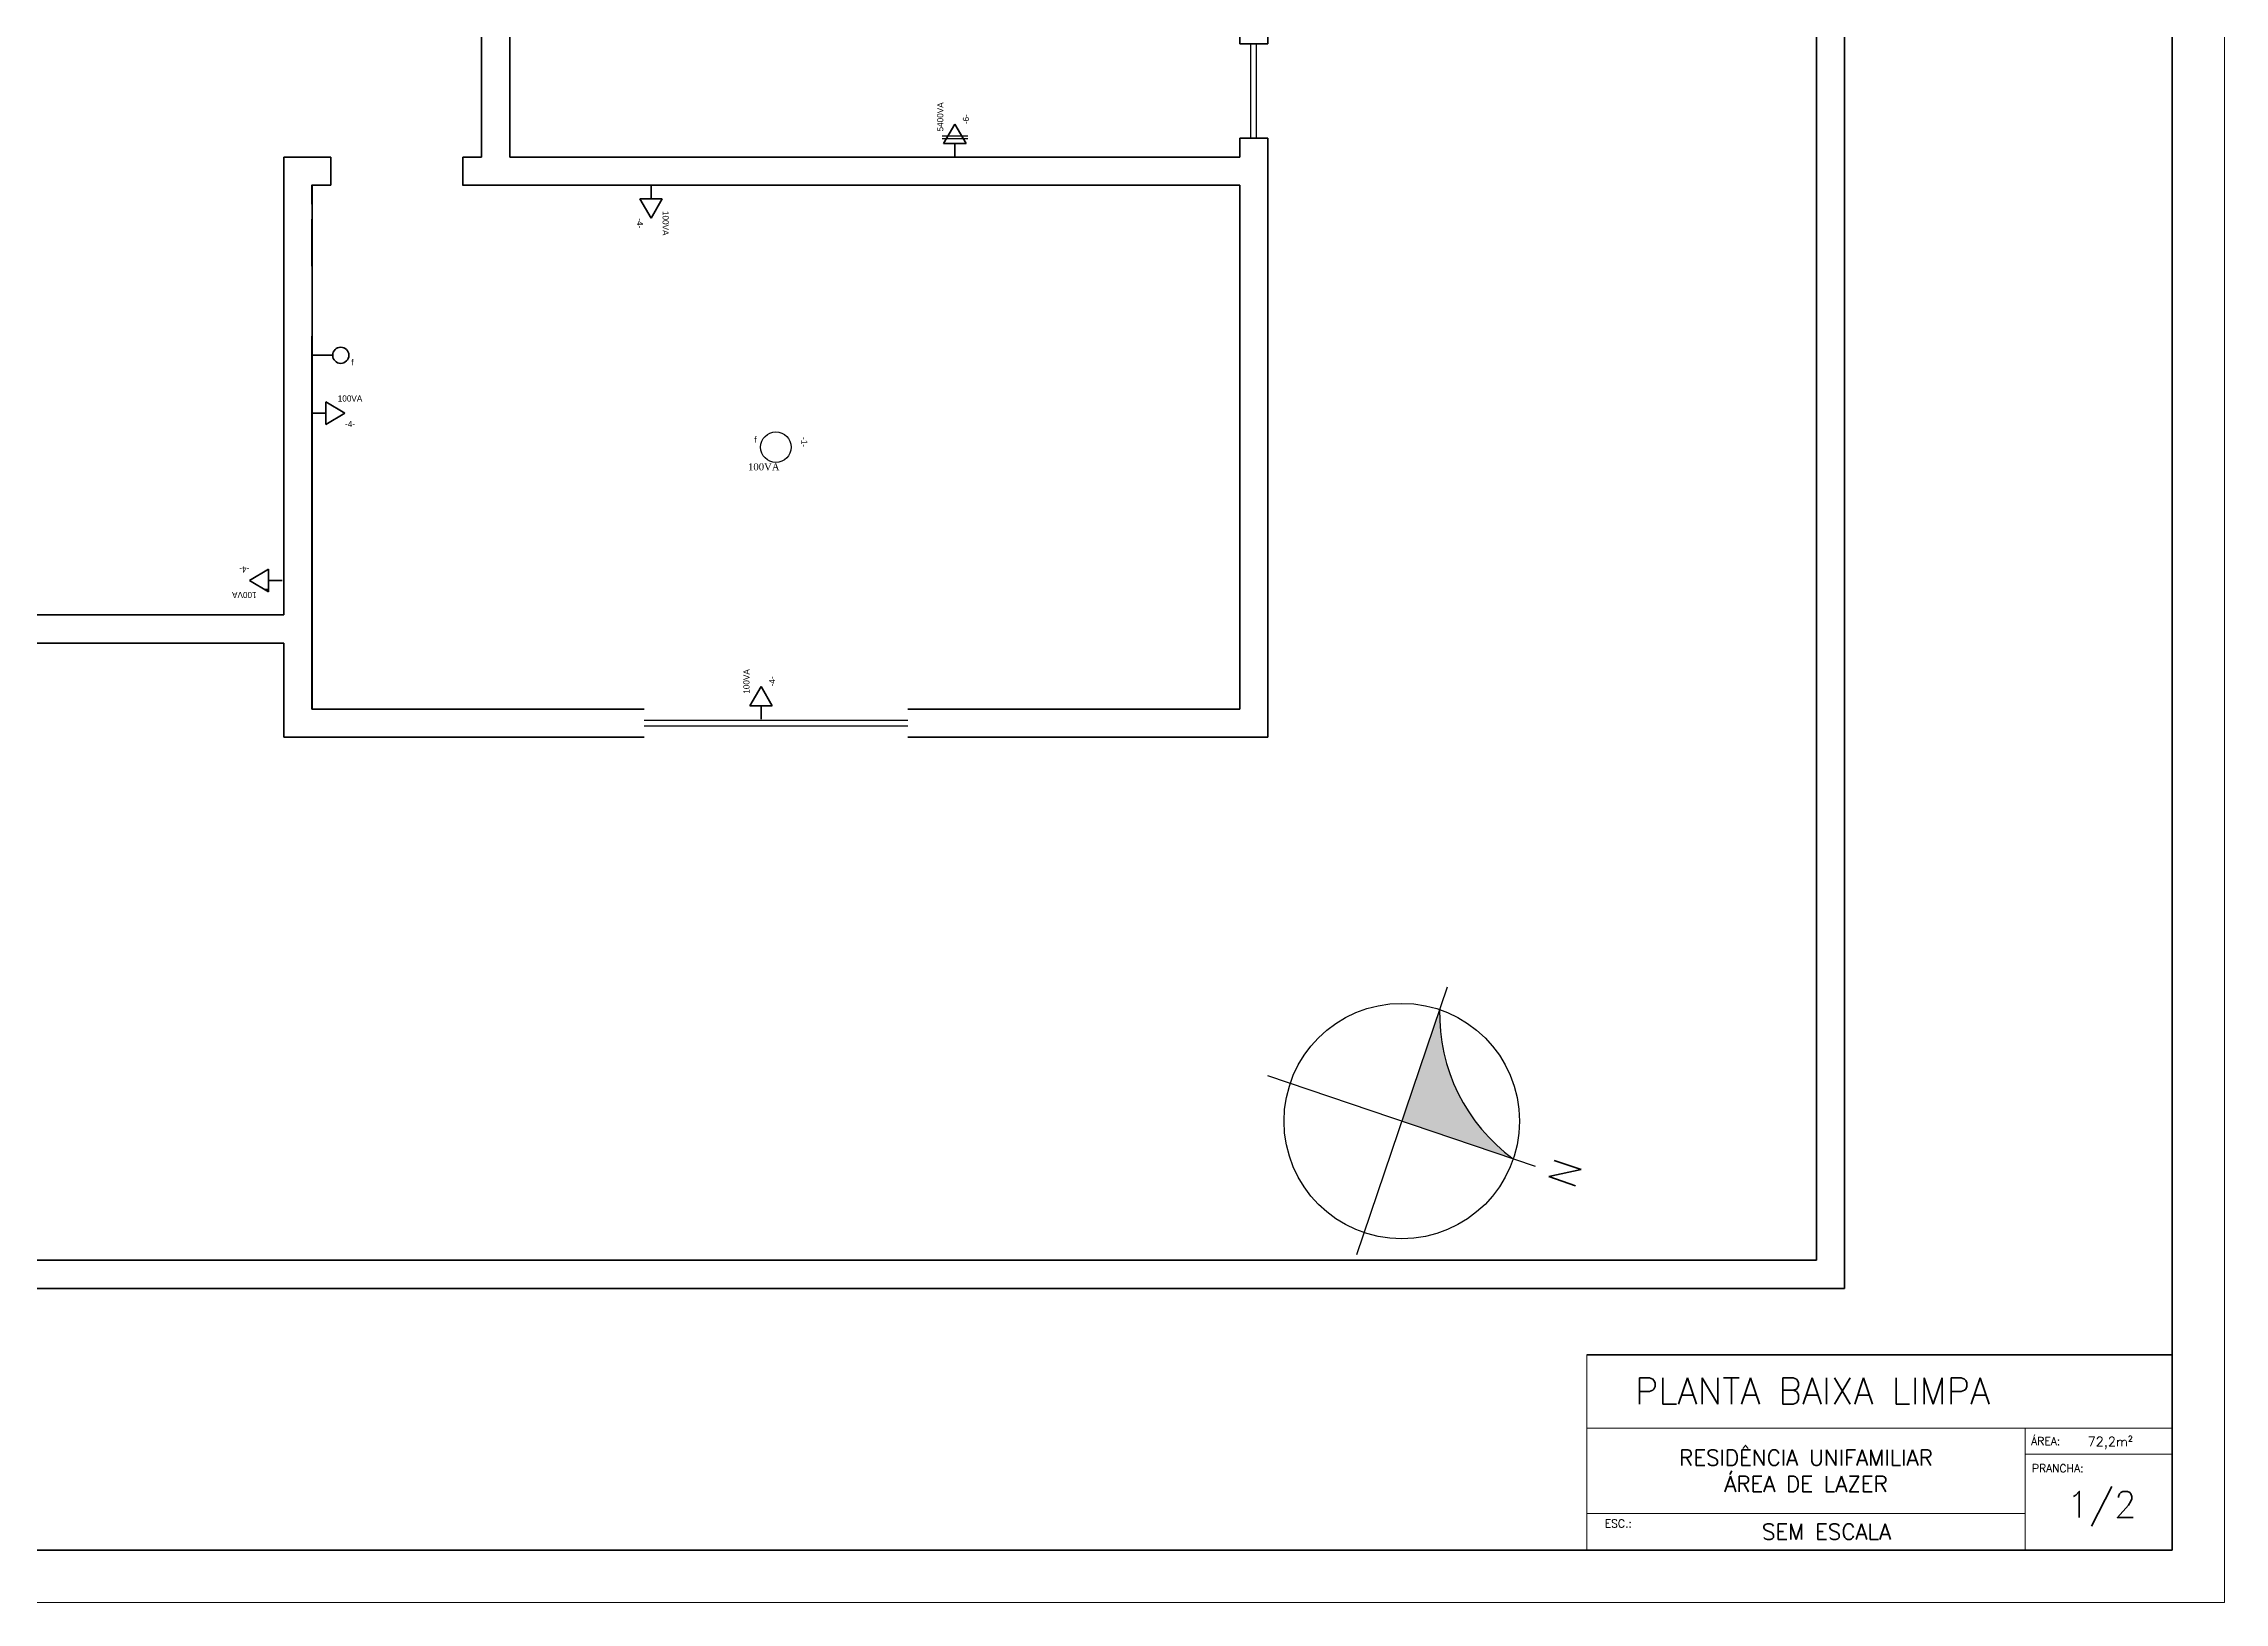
# Model space of a CAD drawing. Header units: millimetres. Extents: x 1501.6 to 1543.6, y 871.9 to 901.6.
# Drawn here: x 1522.8 to 1543.64, y 871.94 to 886.83 of the extents above; entities that cross this region are included whole.
import ezdxf

# ---------------------------------------------------------------- set-up
doc = ezdxf.new("R2010")
doc.units = ezdxf.units.MM
doc.linetypes.add('HIDDEN2', pattern=[4.7625, 3.175, -1.5875])
for name, color, linetype, lineweight in [('0.13', 6, 'Continuous', 13), ('0.20', 7, 'Continuous', 20), ('0.30', 2, 'Continuous', 30), ('0.40', 3, 'Continuous', 40), ('0.60', 4, 'Continuous', 60), ('1.00', 5, 'Continuous', 100), ('cotas', 6, 'Continuous', 9), ('Interruptores', 7, 'Continuous', 50), ('Tomadas especiais', 7, 'Continuous', 50)]:
    doc.layers.add(name, color=color, linetype=linetype, lineweight=lineweight)
doc.layers.add('Ponto_de_Luz', color=1, linetype='Continuous')
doc.styles.add('100X1', font='ROMANS', dxfattribs={"height": 0.25})
doc.styles.add('REGUA100', font='romans.shx', dxfattribs={"height": 2.5})
doc.styles.add('REGUA60', font='romans.shx', dxfattribs={"height": 1.5})
doc.styles.add('ROMANS', font='romans.shx')

# ---------------------------------------------------------------- blocks, each defined once
blk = doc.blocks.new('Norte3')
blk.add_hatch(color=256).paths.add_polyline_path([(0, 0), (0, 1.25, -0.245858), (-1.25, 0)])
for p, q in [((0, 1.5), (0, -1.5)), ((-1.5, 0), (1.5, 0))]:
    blk.add_line(p, q)
at = {"color": 3}
blk.add_circle((0, 0), 1.25, dxfattribs=at)
blk.add_arc((-1.819, 1.819), 1.906, 287.3747, 342.6253)
at = {"color": 3, "style": '100X1'}
blk.add_text('N', height=0.3, dxfattribs=at).set_placement((-0.175, 1.668))
blk = doc.blocks.new('quadro')
at = {"layer": '0.13', "linetype": 'Continuous'}
for p, q in [((1545.202, 879.404), (1550.794, 879.404)), ((1549.389, 879.404), (1549.389, 878.239)), ((1549.389, 879.154), (1550.794, 879.154)), ((1545.202, 878.589), (1549.389, 878.589))]:
    blk.add_line(p, q, dxfattribs=at)
at = {"layer": '0.20', "color": 5, "linetype": 'Continuous'}
blk.add_line((1545.202, 880.104), (1545.202, 878.239), dxfattribs=at)
at = {"layer": '1.00'}
blk.add_line((1545.202, 880.104), (1550.794, 880.104), dxfattribs=at)
blk.add_lwpolyline([(1550.794, 906.939), (1510.494, 906.939), (1510.494, 878.239), (1550.794, 878.239)], close=True, dxfattribs=at)
blk.add_lwpolyline([(1550.794, 878.239), (1542.224, 878.239)], dxfattribs=at)
blk.add_lwpolyline([(1550.794, 878.239), (1542.224, 878.239)], dxfattribs=at)
at = {"layer": 'cotas'}
blk.add_lwpolyline([(1551.294, 907.439), (1509.244, 907.439), (1509.244, 877.739), (1551.294, 877.739)], close=True, dxfattribs=at)
at = {"layer": '0.20', "color": 3, "style": 'REGUA100'}
blk.add_text('PLANTA BAIXA LIMPA', height=0.25, dxfattribs=at).set_placement((1545.661, 879.634))
at = {"layer": '0.20', "color": 40, "style": 'REGUA60'}
for s, p in [('ÁREA: ', (1549.448, 879.242)), ('PRANCHA:', (1549.455, 878.983))]:
    blk.add_text(s, height=0.075, dxfattribs=at).set_placement(p)
at = {"layer": '0.20', "style": 'REGUA60'}
blk.add_text('72,2m²', height=0.09, dxfattribs=at).set_placement((1549.987, 879.23))
at = {"layer": '0.20', "color": 4, "char_height": 0.15, "attachment_point": 5, "style": 'ROMANS'}
for s, insert, width in [('RESIDÊNCIA UNIFAMILIAR\\PÁREA DE LAZER', (1547.296, 878.996), 4.18696), ('SEM ESCALA', (1547.492, 878.414), 3.4358)]:
    blk.add_mtext(s, dxfattribs=dict(at, insert=insert, width=width))
at = {"layer": '0.20', "color": 3, "insert": (1550.121, 878.633), "char_height": 0.25, "width": 0.82547, "attachment_point": 5, "style": 'REGUA100'}
blk.add_mtext('\\A1;1/2', dxfattribs=at)
at = {"layer": '0.20', "color": 40, "insert": (1545.322, 878.53), "char_height": 0.075, "width": 1.35285, "attachment_point": 1, "style": 'REGUA60'}
blk.add_mtext('\\pxql; ESC.:', dxfattribs=at)
blk = doc.blocks.new('TB-230')
h = blk.add_hatch()
h.set_pattern_fill('ANGLE', color=255, scale=1.112158, angle=90)
h.set_pattern_definition([(90, (988.0724, -1702.954), (-7.768424, 1e-12), [5.649763, -2.11866]), (180, (988.0724, -1702.954), (-1e-12, -7.768424), [5.649763, -2.11866])])
h.paths.add_polyline_path([(0.143, 0.12), (0.143, -0.12), (0.195, -0.09), (0.195, 0.09)])
h.paths.add_polyline_path([(0.195, 0.09), (0.195, -0.09), (0.225, -0.072), (0.225, 0.072)])
h.paths.add_polyline_path([(0.225, 0.072), (0.225, -0.072), (0.347, 0)])
for p, q in [((0.143, -0.12), (0.143, 0.12)), ((0.143, 0.12), (0.347, 0)), ((0, 0), (0.143, 0)), ((0.347, 0), (0.143, -0.12))]:
    blk.add_line(p, q)

msp = doc.modelspace()

# ---------------------------------------------------------------- hatches: boundary and pattern name
h = msp.add_hatch()
h.set_pattern_fill('ANGLE', color=255)
h.set_pattern_definition([(0, (0, 0), (0, 6.985), [5.08, -1.905]), (90, (0, 0), (-6.985, 4e-16), [5.08, -1.905])])
h.paths.add_polyline_path([(1531.508, 886.06), (1531.443, 885.95), (1531.573, 885.95)])
h.paths.add_polyline_path([(1531.573, 885.95), (1531.443, 885.95), (1531.427, 885.922), (1531.589, 885.922)])
h.paths.add_polyline_path([(1531.589, 885.922), (1531.427, 885.922), (1531.4, 885.876), (1531.616, 885.876)])

# ---------------------------------------------------------------- linework, layer by layer
at = {"color": 7, "linetype": 'HIDDEN2'}
for p, q in [((1531.387, 885.95), (1531.633, 885.95)), ((1531.387, 885.922), (1531.633, 885.922))]:
    msp.add_line(p, q, dxfattribs=at)
at = {"color": 10}
msp.add_line((1526.805, 885.746), (1526.805, 885.746), dxfattribs=at)
msp.add_lwpolyline([(1531.08, 885.746), (1527.255, 885.746)])
at = {"layer": '0.30'}
for p, q in [((1534.338, 885.927), (1534.338, 886.827)), ((1534.392, 885.927), (1534.392, 886.827)), ((1531.058, 880.364), (1528.538, 880.364)), ((1528.538, 880.31), (1531.058, 880.31))]:
    msp.add_line(p, q, dxfattribs=at)
at = {"layer": '0.40'}
msp.add_line((1539.741, 874.937), (1505.94, 874.937), dxfattribs=at)
for points in [[(1540.011, 874.937), (1540.011, 900.137)], [(1539.741, 875.207), (1539.741, 899.867)], [(1540.011, 874.937), (1505.94, 874.937), (1505.94, 881.102)], [(1539.741, 875.207), (1506.21, 875.207), (1506.21, 881.102)]]:
    msp.add_lwpolyline(points, dxfattribs=at)
at = {"layer": '0.60'}
for p, q in [((1534.23, 889.454), (1534.23, 886.827)), ((1526.985, 888.426), (1526.985, 885.746)), ((1527.255, 888.428), (1527.255, 885.746)), ((1534.23, 886.827), (1534.5, 886.827)), ((1534.23, 885.927), (1534.23, 885.746)), ((1534.23, 885.927), (1534.23, 885.746)), ((1534.23, 885.927), (1534.23, 885.746)), ((1534.23, 885.927), (1534.23, 885.746)), ((1534.23, 885.746), (1534.23, 885.927)), ((1534.23, 885.927), (1534.5, 885.927)), ((1525.095, 885.746), (1525.095, 881.372)), ((1525.545, 885.476), (1525.545, 885.746)), ((1526.805, 885.474), (1526.805, 885.746)), ((1526.805, 885.746), (1526.985, 885.746)), ((1531.575, 885.746), (1527.255, 885.746)), ((1534.23, 885.746), (1531.35, 885.746)), ((1531.8, 885.746), (1531.62, 885.746)), ((1534.23, 885.746), (1532.07, 885.746)), ((1525.365, 885.476), (1525.365, 885.296)), ((1525.365, 885.476), (1525.545, 885.476)), ((1525.367, 885.481), (1525.367, 880.477)), ((1532.07, 885.476), (1531.62, 885.476)), ((1534.23, 885.476), (1534.05, 885.476)), ((1534.23, 880.472), (1534.23, 885.476)), ((1525.365, 884.036), (1525.365, 880.472)), ((1525.095, 881.372), (1518.095, 881.372)), ((1525.095, 881.102), (1518.095, 881.102)), ((1525.095, 881.102), (1525.095, 880.202)), ((1525.365, 880.472), (1528.538, 880.472)), ((1526.175, 880.472), (1525.365, 880.472)), ((1531.058, 880.472), (1534.23, 880.472)), ((1528.538, 880.202), (1525.095, 880.202)), ((1534.5, 880.202), (1531.058, 880.202))]:
    msp.add_line(p, q, dxfattribs=at)
for points in [[(1534.5, 886.827), (1534.5, 893.972)], [(1534.5, 880.202), (1534.5, 885.927)], [(1525.545, 885.746), (1525.095, 885.746)], [(1525.545, 885.746), (1525.365, 885.746)], [(1526.985, 885.746), (1526.805, 885.746)], [(1526.985, 885.746), (1526.805, 885.746)], [(1531.8, 885.746), (1531.35, 885.746)], [(1525.365, 885.476), (1525.365, 885.296)], [(1525.545, 885.476), (1525.365, 885.476), (1525.365, 885.296)], [(1531.8, 885.477), (1526.805, 885.477)], [(1534.23, 885.476), (1534.23, 880.472), (1531.058, 880.472)], [(1531.8, 885.476), (1531.8, 885.476), (1534.05, 885.476)], [(1534.05, 885.476), (1534.23, 885.476)], [(1525.365, 885.152), (1525.365, 884.702)], [(1525.365, 884.036), (1525.365, 880.472)]]:
    msp.add_lwpolyline(points, dxfattribs=at)
at = {"layer": 'Interruptores', "color": 7, "flags": 128}
msp.add_lwpolyline([(1525.365, 883.852), (1525.562, 883.852)], close=True, dxfattribs=at)
at = {"layer": 'Interruptores', "color": 7}
msp.add_circle((1525.64, 883.852), 0.0773, dxfattribs=at)
at = {"layer": 'Ponto_de_Luz', "color": 7}
msp.add_circle((1529.798, 882.974), 0.146, dxfattribs=at)

# ---------------------------------------------------------------- block references
at = {"color": 1}
msp.add_blockref('quadro', (-7.654, -5.802), dxfattribs=at)
at = {"xscale": 0.899999999999879, "yscale": 0.899999999999879, "zscale": 2.4, "rotation": 251.2568061609116}
msp.add_blockref('Norte3', (1535.779, 876.535), dxfattribs=at)
at = {"layer": 'Tomadas especiais', "color": 7, "xscale": 0.8991528196204149, "yscale": 0.8991528196204149, "zscale": 0.8991528196204149}
for p, rotation in [((1531.508, 885.747), 89.99999999999999), ((1528.605, 885.474), 270), ((1525.079, 881.701), 180), ((1529.656, 880.375), 89.99999999999999)]:
    msp.add_blockref('TB-230', p, dxfattribs=dict(at, rotation=rotation))
msp.add_blockref('TB-230', (1525.368, 883.3), dxfattribs=at)

# ---------------------------------------------------------------- texts
at = {"color": 7, "linetype": 'HIDDEN2'}
for s, rotation, p in [('5400VA', 90, (1531.398, 885.99)), ('-6-', 90, (1531.643, 886.06)), ('-4-', 270, (1528.471, 885.161)), ('100VA', 270, (1528.715, 885.231)), ('-1-', 270, (1530.04, 883.07)), ('-4-', 180, (1524.766, 881.835)), ('100VA', 180, (1524.836, 881.591)), ('100VA', 90, (1529.546, 880.618)), ('-4-', 90, (1529.791, 880.688))]:
    msp.add_text(s, height=0.0585, rotation=rotation, dxfattribs=at).set_placement(p)
for s, p in [('f', (1525.74, 883.756)), ('100VA', (1525.611, 883.41)), ('-4-', (1525.681, 883.166)), ('f', (1529.592, 883.017))]:
    msp.add_text(s, height=0.0585, dxfattribs=at).set_placement(p)
at = {"layer": 'Ponto_de_Luz', "color": 7, "insert": (1529.532, 882.82), "char_height": 0.06766, "width": 0.233, "attachment_point": 1}
msp.add_mtext('{\\fTimes New Roman|b0|i0|c0|p18;100VA}', dxfattribs=at)

doc.saveas('drawing.dxf')
